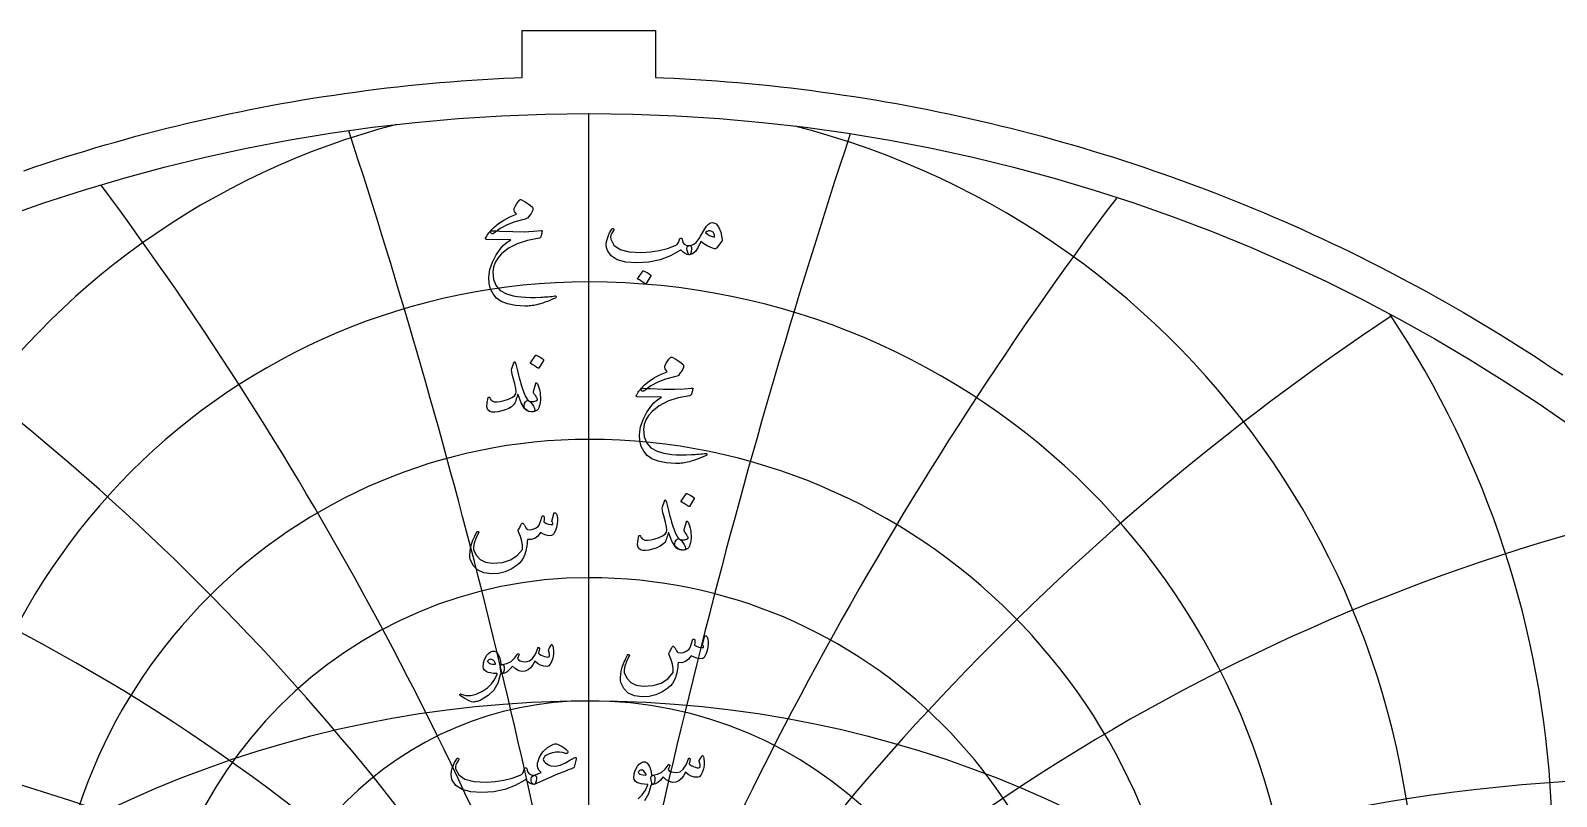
# Model space of a CAD drawing. Header units: millimetres. Extents: x -68 to 68, y -68 to 70.
# Drawn here: x -22 to 38.1, y 40.1 to 70.3 of the extents above; entities that cross this region are included whole.
import ezdxf

# ---------------------------------------------------------------- set-up
doc = ezdxf.new("R2010")
doc.units = ezdxf.units.MM
for name, color, linetype in [('CUT_OUTER', 1, 'Continuous'), ('ENGRAVE', 7, 'Continuous'), ('ENGRAVE_FINE', 8, 'Continuous'), ('TEXT', 5, 'Continuous')]:
    doc.layers.add(name, color=color, linetype=linetype)

msp = doc.modelspace()

# ---------------------------------------------------------------- linework, layer by layer
at = {"layer": 'CUT_OUTER'}
msp.add_lwpolyline([(-22.2756, 64.7505), (-21.8779, 64.8859), (-21.4794, 65.0189), (-21.08, 65.1495), (-20.6799, 65.2776), (-20.2789, 65.4033), (-19.8772, 65.5265), (-19.4748, 65.6472), (-19.0716, 65.7655), (-18.6677, 65.8813), (-18.2632, 65.9946), (-17.8579, 66.1054), (-17.4519, 66.2137), (-17.0453, 66.3196), (-16.6381, 66.4229), (-16.2302, 66.5237), (-15.8217, 66.6221), (-15.4126, 66.7179), (-15.003, 66.8112), (-14.5927, 66.902), (-14.182, 66.9903), (-13.7706, 67.076), (-13.3588, 67.1593), (-12.9465, 67.24), (-12.5337, 67.3181), (-12.1204, 67.3938), (-11.7066, 67.4669), (-11.2924, 67.5374), (-10.8778, 67.6055), (-10.4628, 67.6709), (-10.0474, 67.7339), (-9.6316, 67.7942), (-9.2154, 67.8521), (-8.7989, 67.9073), (-8.3821, 67.96), (-7.9649, 68.0102), (-7.5475, 68.0578), (-7.1297, 68.1028), (-6.7117, 68.1453), (-6.2935, 68.1852), (-5.875, 68.2225), (-5.4563, 68.2573), (-5.0373, 68.2895), (-4.6182, 68.3191), (-4.1989, 68.3461), (-3.7795, 68.3706), (-3.3599, 68.3925), (-2.9402, 68.4118), (-2.625, 68.4244), (-2.625, 70.275), (2.625, 70.275), (2.625, 68.4244), (2.9402, 68.4118), (3.3599, 68.3925), (3.7795, 68.3706), (4.1989, 68.3461), (4.6182, 68.3191), (5.0373, 68.2895), (5.4563, 68.2573), (5.875, 68.2225), (6.2935, 68.1852), (6.7117, 68.1453), (7.1297, 68.1028), (7.5475, 68.0578), (7.9649, 68.0102), (8.3821, 67.96), (8.7989, 67.9073), (9.2154, 67.8521), (9.6316, 67.7942), (10.0474, 67.7339), (10.4628, 67.6709), (10.8778, 67.6055), (11.2924, 67.5374), (11.7066, 67.4669), (12.1204, 67.3938), (12.5337, 67.3181), (12.9465, 67.24), (13.3588, 67.1593), (13.7706, 67.076), (14.182, 66.9903), (14.5927, 66.902), (15.003, 66.8112), (15.4126, 66.7179), (15.8217, 66.6221), (16.2302, 66.5237), (16.6381, 66.4229), (17.0453, 66.3196), (17.4519, 66.2137), (17.8579, 66.1054), (18.2632, 65.9946), (18.6677, 65.8813), (19.0716, 65.7655), (19.4748, 65.6472), (19.8772, 65.5265), (20.2789, 65.4033), (20.6799, 65.2776), (21.08, 65.1495), (21.4794, 65.0189), (21.8779, 64.8859), (22.2756, 64.7505), (22.6725, 64.6126), (23.0685, 64.4722), (23.4637, 64.3295), (23.858, 64.1843), (24.2513, 64.0367), (24.6438, 63.8867), (25.0354, 63.7343), (25.4259, 63.5795), (25.8156, 63.4222), (26.2042, 63.2627), (26.5919, 63.1007), (26.9786, 62.9363), (27.3643, 62.7696), (27.7489, 62.6005), (28.1325, 62.4291), (28.515, 62.2553), (28.8965, 62.0791), (29.2768, 61.9007), (29.6561, 61.7199), (30.0342, 61.5367), (30.4113, 61.3513), (30.7871, 61.1635), (31.1618, 60.9735), (31.5354, 60.7811), (31.9077, 60.5865), (32.2789, 60.3896), (32.6488, 60.1904), (33.0175, 59.9889), (33.385, 59.7852), (33.7512, 59.5792), (34.1161, 59.371), (34.4798, 59.1605), (34.8421, 58.9479), (35.2032, 58.733), (35.5629, 58.5159), (35.9213, 58.2965), (36.2783, 58.075), (36.634, 57.8513), (36.9882, 57.6255), (37.3411, 57.3974), (37.6926, 57.1672), (38.0427, 56.9349), (38.3913, 56.7004)], dxfattribs=at)
at = {"layer": 'ENGRAVE'}
msp.add_lwpolyline([(0, -67), (0, 67)], dxfattribs=at)
msp.add_lwpolyline([(0, -67), (0, 67)], dxfattribs=at)
for radius in [67, 43.8575]:
    msp.add_circle((0, 0), radius, dxfattribs=at)
for centre, radius, start, end in [((0, 37.2405), 30.2941, 104.505507, 270), ((0, 34.9165), 32.6181, 270, 75.563429), ((0, 34.8434), 25.5212, 90, 270), ((0, 32.4871), 27.8775, 270, 90), ((0, 40.2865), 35.6769, 146.343028, 270), ((0, 37.9817), 37.9817, 270, 33.770038), ((0, 32.9555), 21.204, 90, 270), ((0, 30.5529), 23.6066, 270, 90), ((0, 44.1868), 41.8883, 167.806282, 270), ((0, 41.8883), 44.1868, 270, 12.193718), ((0, 31.4794), 17.2293, 90, 270), ((0, 29.0154), 19.6932, 270, 90), ((0, 49.2528), 49.2528, 184.286953, 270), ((0, 30.3464), 13.5111, 90, 270), ((0, 27.8045), 16.053, 270, 90), ((0, 46.948), 51.5576, 270, 355.577514)]:
    msp.add_arc(centre, radius, start, end, dxfattribs=at)
at = {"layer": 'ENGRAVE_FINE'}
for centre, radius, start, end in [((-272.2669, -19.5266), 276.4671, 10, 18.091806), ((-272.2669, -19.5266), 276.4671, 10, 18.091806), ((287.2066, -25.3211), 291.6372, 161.709863, 170), ((287.2066, -25.3211), 291.6372, 161.709863, 170), ((-131.9009, -19.5266), 140.366, 20, 36.609636), ((-131.9009, -19.5266), 140.366, 20, 36.609636), ((139.1385, -25.3211), 148.0681, 143.049378, 160), ((139.1385, -25.3211), 148.0681, 143.049378, 160), ((-83.1523, -19.5266), 96.016, 30, 56.062411), ((-83.1523, -19.5266), 96.016, 30, 56.062411), ((87.715, -25.3211), 101.2845, 123.597602, 150), ((87.715, -25.3211), 101.2845, 123.597602, 150), ((-57.2137, -19.5266), 74.6872, 40, 77.154006), ((-57.2137, -19.5266), 74.6872, 40, 77.154006), ((60.3531, -25.3211), 78.7854, 102.828506, 140), ((60.3531, -25.3211), 78.7854, 102.828506, 140), ((-40.2835, -19.5266), 62.67, 50, 100.963041), ((-40.2835, -19.5266), 62.67, 50, 100.963041), ((42.4939, -25.3211), 66.1088, 80.064286, 130), ((42.4939, -25.3211), 66.1088, 80.064286, 130)]:
    msp.add_arc(centre, radius, start, end, dxfattribs=at)
at = {"layer": 'TEXT'}
for points in [[(-2.5708, 62.8303), (-2.9196, 62.7393), (-3.2275, 62.6218), (-3.4944, 62.4778), (-3.7205, 62.3074), (-3.7552, 62.2812), (-3.7873, 62.2665), (-3.817, 62.2632), (-3.8442, 62.2715), (-3.8759, 62.3091), (-3.8712, 62.3623), (-3.83, 62.4309), (-3.7524, 62.515), (-3.569, 62.6672), (-3.3582, 62.8044), (-3.1199, 62.9266), (-2.8542, 63.0339), (-2.9301, 63.1457), (-2.9443, 63.1736), (-2.951, 63.2016), (-2.9503, 63.2295), (-2.9421, 63.2575), (-2.8884, 63.364), (-2.8393, 63.4521), (-2.7946, 63.5217), (-2.7544, 63.5728), (-2.7287, 63.597), (-2.7035, 63.6098), (-2.6788, 63.611), (-2.6546, 63.6008), (-2.5142, 63.5214), (-2.3962, 63.4471), (-2.3006, 63.3777), (-2.2275, 63.3134), (-2.2133, 63.2927), (-2.2065, 63.2665), (-2.2073, 63.2348), (-2.2155, 63.1976), (-2.2412, 63.1395), (-2.2824, 63.0689), (-2.339, 62.9858), (-2.4111, 62.8902), (-2.4301, 62.876), (-2.463, 62.8613), (-2.5099, 62.8461), (-2.5708, 62.8303)], [(4.8861, 62.7066), (5.0111, 62.6622), (5.1147, 62.5369), (5.1968, 62.3309), (5.2574, 62.0439), (5.2596, 62.0232), (5.2584, 62.005), (5.2536, 61.9893), (5.2454, 61.9761), (5.0258, 61.7006), (5.0106, 61.6839), (4.9929, 61.6737), (4.9727, 61.6699), (4.95, 61.6727), (4.8008, 61.7236), (4.6606, 61.7884), (4.5293, 61.8673), (4.4071, 61.9601), (4.3085, 61.7313), (4.2005, 61.5679), (4.083, 61.4698), (3.956, 61.4372), (3.9418, 61.4424), (3.9271, 61.4581), (3.9118, 61.4843), (3.8961, 61.521), (3.8719, 61.6118), (3.8632, 61.6847), (3.8699, 61.7395), (3.8921, 61.7765), (3.9051, 61.7852), (3.9201, 61.7914), (3.937, 61.7952), (3.956, 61.7964), (4.0468, 61.8119), (4.1356, 61.8543), (4.2225, 61.9237), (4.3073, 62.02), (4.3445, 62.0759), (4.4001, 62.1677), (4.4742, 62.2954), (4.5668, 62.4591), (4.6391, 62.5674), (4.7165, 62.6447), (4.7988, 62.6911), (4.8861, 62.7066)], [(-3.5129, 62.3673), (-3.0007, 62.3493), (-2.5578, 62.3473), (-2.1843, 62.3613), (-1.8802, 62.3912), (-1.8708, 62.3924), (-1.8627, 62.3917), (-1.8559, 62.3894), (-1.8503, 62.3852), (-1.8461, 62.3796), (-1.8438, 62.3728), (-1.8432, 62.3647), (-1.8443, 62.3553), (-1.8521, 62.3189), (-1.8597, 62.2854), (-1.8671, 62.255), (-1.8742, 62.2276), (-1.8811, 62.2031), (-1.8877, 62.1817), (-1.894, 62.1632), (-1.9002, 62.1477), (-1.9131, 62.123), (-1.9281, 62.1048), (-1.9451, 62.0931), (-1.964, 62.0878), (-2.4251, 62.0043), (-2.8263, 61.8733), (-3.1676, 61.6949), (-3.449, 61.4691), (-3.5912, 61.3067), (-3.6945, 61.1348), (-3.7589, 60.9534), (-3.7844, 60.7625), (-3.7599, 60.4629), (-3.6626, 60.2186), (-3.4924, 60.0298), (-3.2494, 59.8963), (-3.1234, 59.8559), (-2.985, 59.8224), (-2.834, 59.796), (-2.6706, 59.7765), (-2.495, 59.7638), (-2.3073, 59.7576), (-2.1077, 59.7578), (-1.8962, 59.7645), (-1.8209, 59.7688), (-1.747, 59.7735), (-1.6742, 59.7788), (-1.6028, 59.7845), (-1.533, 59.7907), (-1.4655, 59.7975), (-1.4003, 59.8047), (-1.3373, 59.8124), (-1.3181, 59.8134), (-1.3044, 59.8084), (-1.2961, 59.7975), (-1.2934, 59.7805), (-1.2949, 59.7608), (-1.2994, 59.7456), (-1.3069, 59.7348), (-1.3173, 59.7286), (-1.4301, 59.681), (-1.5369, 59.6378), (-1.6377, 59.5991), (-1.7325, 59.5649), (-1.8211, 59.535), (-1.9032, 59.5091), (-1.9788, 59.4871), (-2.0479, 59.4691), (-2.1129, 59.4559), (-2.1761, 59.4442), (-2.2376, 59.434), (-2.2974, 59.4252), (-2.3556, 59.4185), (-2.4126, 59.4142), (-2.4684, 59.4125), (-2.5229, 59.4132), (-2.8952, 59.4422), (-3.2055, 59.5051), (-3.454, 59.6019), (-3.6406, 59.7326), (-3.7776, 59.896), (-3.8732, 60.0869), (-3.9273, 60.3052), (-3.94, 60.5509), (-3.9009, 60.8558), (-3.8073, 61.1517), (-3.6594, 61.4387), (-3.457, 61.7166), (-3.3779, 61.8007), (-3.2884, 61.8813), (-3.1883, 61.9584), (-3.0778, 62.032), (-4.0438, 62.0399), (-4.067, 62.0499), (-4.0768, 62.0679), (-4.073, 62.0938), (-4.0558, 62.1278), (-4.0234, 62.1772), (-3.9939, 62.2216), (-3.9675, 62.261), (-3.944, 62.2954), (-3.9236, 62.3246), (-3.9061, 62.3483), (-3.8916, 62.3665), (-3.8802, 62.3793), (-3.8542, 62.3815), (-3.7844, 62.3803), (-3.6706, 62.3755), (-3.5129, 62.3673)], [(0.9102, 62.4511), (0.9244, 62.4666), (0.9391, 62.4731), (0.9543, 62.4706), (0.97, 62.4591), (0.982, 62.4441), (0.986, 62.4272), (0.982, 62.4082), (0.97, 62.3872), (0.9092, 62.2929), (0.8702, 62.2056), (0.8533, 62.1253), (0.8583, 62.0519), (0.9833, 61.8109), (1.2265, 61.6427), (1.588, 61.5474), (2.0678, 61.525), (2.4239, 61.5512), (2.7654, 61.6058), (3.0925, 61.6889), (3.4051, 61.8004), (3.4603, 61.8331), (3.5059, 61.8833), (3.5421, 61.9509), (3.5688, 62.0359), (3.5778, 62.0601), (3.5927, 62.0769), (3.6137, 62.0861), (3.6406, 62.0878), (3.6599, 62.0796), (3.6736, 62.0629), (3.6818, 62.0377), (3.6846, 62.004), (3.7033, 61.9207), (3.7554, 61.8583), (3.841, 61.8169), (3.96, 61.7964), (4.0029, 61.787), (4.0319, 61.7625), (4.0468, 61.7231), (4.0478, 61.6687), (4.0334, 61.5674), (4.0139, 61.495), (3.9894, 61.4516), (3.96, 61.4372), (3.8724, 61.4486), (3.7893, 61.4831), (3.7108, 61.5404), (3.6367, 61.6208), (3.6304, 61.624), (3.6197, 61.6218), (3.6045, 61.614), (3.5848, 61.6008), (3.2125, 61.3912), (2.8063, 61.2416), (2.3662, 61.1517), (1.8922, 61.1218), (1.4541, 61.1517), (1.1138, 61.2416), (0.8712, 61.3912), (0.7265, 61.6008), (0.6936, 61.7178), (0.6826, 61.8373), (0.6936, 61.9594), (0.7265, 62.0839), (0.7709, 62.1996), (0.8164, 62.2994), (0.8628, 62.3832), (0.9102, 62.4511)], [(4.5987, 62.3154), (4.6736, 62.253), (4.7584, 62.2016), (4.8532, 62.1612), (4.958, 62.1318), (4.9522, 62.2103), (4.931, 62.2745), (4.8944, 62.3241), (4.8422, 62.3593), (4.7821, 62.3775), (4.7215, 62.3763), (4.6603, 62.3556), (4.5987, 62.3154)], [(2.1197, 60.7945), (2.1247, 60.7994), (2.1317, 60.8024), (2.1407, 60.8034), (2.1517, 60.8024), (2.2292, 60.771), (2.3023, 60.7326), (2.371, 60.6872), (2.4351, 60.6348), (2.4413, 60.6268), (2.4441, 60.6188), (2.4433, 60.6108), (2.4391, 60.6028), (2.2515, 60.2995), (2.2445, 60.2922), (2.2355, 60.2905), (2.2245, 60.2942), (2.2115, 60.3034), (2.2003, 60.3114), (2.1826, 60.3234), (2.1584, 60.3394), (2.1277, 60.3593), (2.09, 60.3833), (2.0449, 60.4112), (1.9922, 60.4432), (1.9321, 60.4791), (1.9241, 60.4851), (1.9201, 60.4911), (1.9201, 60.4971), (1.9241, 60.503)], [(-2.8802, 57.1242), (-2.8572, 57.0195), (-2.8323, 56.9131), (-2.8053, 56.8049), (-2.7764, 56.695), (-2.7455, 56.5829), (-2.7125, 56.468), (-2.6776, 56.3504), (-2.6407, 56.23), (-2.5661, 56.0134), (-2.498, 55.8507), (-2.4363, 55.742), (-2.3812, 55.6871), (-2.333, 55.6544), (-2.2844, 55.6082), (-2.2352, 55.5486), (-2.1856, 55.4755), (-2.1387, 55.3849), (-2.1257, 55.3168), (-2.1467, 55.2712), (-2.2016, 55.248), (-2.3789, 55.2659), (-2.5359, 55.3837), (-2.6724, 55.6012), (-2.7884, 55.9186), (-2.7909, 55.9238), (-2.7944, 55.9276), (-2.7988, 55.9298), (-2.8043, 55.9306), (-2.8083, 55.9298), (-2.8123, 55.9276), (-2.8163, 55.9238), (-2.8203, 55.9186), (-2.8315, 55.8672), (-2.8453, 55.8128), (-2.8615, 55.7554), (-2.8802, 55.6951), (-2.9006, 55.6379), (-2.9221, 55.5903), (-2.9446, 55.5521), (-2.968, 55.5234), (-3.0523, 55.4498), (-3.1576, 55.3847), (-3.2839, 55.328), (-3.4311, 55.2799), (-3.5808, 55.2442), (-3.7105, 55.229), (-3.8203, 55.2342), (-3.9101, 55.2599), (-3.9869, 55.3243), (-4.0219, 55.4376), (-4.0149, 55.5997), (-3.966, 55.8108), (-3.9612, 55.8178), (-3.955, 55.8228), (-3.9473, 55.8258), (-3.938, 55.8268), (-3.9271, 55.8255), (-3.9181, 55.8218), (-3.9111, 55.8156), (-3.9061, 55.8068), (-3.8871, 55.7627), (-3.8662, 55.726), (-3.8432, 55.6968), (-3.8183, 55.6751), (-3.7404, 55.6462), (-3.6347, 55.6392), (-3.5009, 55.6541), (-3.3393, 55.6911), (-3.1669, 55.7465), (-3.0329, 55.8088), (-2.9373, 55.8782), (-2.8802, 55.9545), (-2.8707, 56.0319), (-2.8862, 56.1641), (-2.9266, 56.3512), (-2.992, 56.5932), (-3.0234, 56.7207), (-3.0419, 56.8238), (-3.0473, 56.9024), (-3.0399, 56.9565), (-2.964, 57.1721), (-2.9558, 57.1948), (-2.947, 57.211), (-2.9378, 57.2207), (-2.9281, 57.224), (-2.9161, 57.2177), (-2.9041, 57.199), (-2.8922, 57.1678), (-2.8802, 57.1242)], [(-2.1097, 57.4675), (-2.1047, 57.4725), (-2.0978, 57.4755), (-2.0888, 57.4765), (-2.0778, 57.4755), (-2.0002, 57.444), (-1.9271, 57.4056), (-1.8585, 57.3602), (-1.7944, 57.3078), (-1.7881, 57.2998), (-1.7854, 57.2918), (-1.7861, 57.2838), (-1.7904, 57.2759), (-1.978, 56.9725), (-1.985, 56.9652), (-1.994, 56.9635), (-2.0049, 56.9672), (-2.0179, 56.9765), (-2.0292, 56.9844), (-2.0469, 56.9964), (-2.0711, 57.0124), (-2.1018, 57.0324), (-2.1394, 57.0563), (-2.1846, 57.0842), (-2.2372, 57.1162), (-2.2974, 57.1521), (-2.3053, 57.1581), (-2.3093, 57.1641), (-2.3093, 57.1701), (-2.3053, 57.1761)], [(3.3692, 56.6252), (3.0204, 56.5341), (2.7125, 56.4166), (2.4456, 56.2726), (2.2195, 56.1022), (2.1848, 56.076), (2.1527, 56.0613), (2.123, 56.0581), (2.0958, 56.0663), (2.0641, 56.104), (2.0688, 56.1571), (2.11, 56.2257), (2.1876, 56.3098), (2.371, 56.462), (2.5818, 56.5992), (2.8201, 56.7215), (3.0858, 56.8288), (3.0099, 56.9405), (2.9957, 56.9685), (2.989, 56.9964), (2.9897, 57.0244), (2.9979, 57.0523), (3.0516, 57.1588), (3.1007, 57.2469), (3.1454, 57.3165), (3.1856, 57.3677), (3.2113, 57.3919), (3.2365, 57.4046), (3.2612, 57.4058), (3.2854, 57.3956), (3.4258, 57.3163), (3.5438, 57.2419), (3.6394, 57.1726), (3.7125, 57.1082), (3.7267, 57.0875), (3.7335, 57.0613), (3.7327, 57.0296), (3.7245, 56.9924), (3.6988, 56.9343), (3.6576, 56.8637), (3.601, 56.7806), (3.5289, 56.6851), (3.5099, 56.6708), (3.477, 56.6561), (3.4301, 56.6409), (3.3692, 56.6252)], [(-2.0738, 55.8348), (-2.0973, 55.8739), (-2.1197, 55.9076), (-2.1412, 55.9358), (-2.1616, 55.9585), (-2.1764, 55.978), (-2.1846, 56.0004), (-2.1863, 56.0259), (-2.1816, 56.0543), (-2.0978, 56.3577), (-2.086, 56.3842), (-2.0708, 56.3916), (-2.0521, 56.3802), (-2.0299, 56.3497), (-1.9965, 56.2851), (-1.968, 56.207), (-1.9446, 56.1155), (-1.9261, 56.0104), (-1.9154, 55.9096), (-1.9111, 55.8108), (-1.9134, 55.714), (-1.9221, 55.6192), (-1.9363, 55.5366), (-1.9551, 55.4645), (-1.9783, 55.4029), (-2.0059, 55.3517), (-2.0401, 55.3138), (-2.0868, 55.2839), (-2.1459, 55.2619), (-2.2175, 55.248), (-2.2909, 55.2452), (-2.3592, 55.2569), (-2.4226, 55.2831), (-2.481, 55.3238), (-2.5261, 55.3755), (-2.5498, 55.4346), (-2.5521, 55.5012), (-2.5329, 55.5753), (-2.5022, 55.6359), (-2.466, 55.6741), (-2.4244, 55.6898), (-2.3772, 55.6831), (-2.2684, 55.6569), (-2.1736, 55.6541), (-2.0928, 55.6748), (-2.0259, 55.719), (-2.0244, 55.7307), (-2.0319, 55.7539), (-2.0484, 55.7886), (-2.0738, 55.8348)], [(2.4271, 56.1621), (2.9393, 56.1441), (3.3822, 56.1422), (3.7557, 56.1561), (4.0598, 56.1861), (4.0692, 56.1872), (4.0773, 56.1866), (4.0841, 56.1842), (4.0897, 56.1801), (4.0939, 56.1745), (4.0962, 56.1676), (4.0968, 56.1595), (4.0957, 56.1501), (4.0879, 56.1137), (4.0803, 56.0803), (4.0729, 56.0498), (4.0658, 56.0224), (4.0589, 55.9979), (4.0523, 55.9765), (4.046, 55.958), (4.0398, 55.9426), (4.0269, 55.9179), (4.0119, 55.8996), (3.9949, 55.8879), (3.976, 55.8827), (3.5149, 55.7991), (3.1137, 55.6681), (2.7724, 55.4897), (2.491, 55.2639), (2.3488, 55.1015), (2.2455, 54.9296), (2.1811, 54.7482), (2.1556, 54.5574), (2.1801, 54.2577), (2.2774, 54.0135), (2.4476, 53.8246), (2.6906, 53.6911), (2.8166, 53.6507), (2.955, 53.6173), (3.106, 53.5908), (3.2694, 53.5713), (3.445, 53.5586), (3.6327, 53.5524), (3.8323, 53.5526), (4.0438, 53.5594), (4.1191, 53.5636), (4.193, 53.5684), (4.2658, 53.5736), (4.3372, 53.5793), (4.407, 53.5856), (4.4745, 53.5923), (4.5397, 53.5995), (4.6027, 53.6073), (4.6219, 53.6083), (4.6356, 53.6033), (4.6439, 53.5923), (4.6466, 53.5753), (4.6451, 53.5556), (4.6406, 53.5404), (4.6331, 53.5297), (4.6227, 53.5234), (4.5099, 53.4758), (4.4031, 53.4326), (4.3023, 53.394), (4.2075, 53.3598), (4.1189, 53.3298), (4.0368, 53.3039), (3.9612, 53.2819), (3.8921, 53.264), (3.8271, 53.2507), (3.7639, 53.239), (3.7024, 53.2288), (3.6426, 53.2201), (3.5844, 53.2133), (3.5274, 53.2091), (3.4716, 53.2073), (3.4171, 53.2081), (3.0448, 53.237), (2.7345, 53.2999), (2.486, 53.3967), (2.2994, 53.5274), (2.1624, 53.6909), (2.0668, 53.8817), (2.0127, 54.1), (2, 54.3458), (2.0391, 54.6507), (2.1327, 54.9466), (2.2806, 55.2335), (2.483, 55.5114), (2.5621, 55.5955), (2.6516, 55.6761), (2.7517, 55.7532), (2.8622, 55.8268), (1.8962, 55.8348), (1.873, 55.8448), (1.8632, 55.8627), (1.867, 55.8887), (1.8842, 55.9226), (1.9166, 55.972), (1.9461, 56.0164), (1.9725, 56.0558), (1.996, 56.0903), (2.0164, 56.1194), (2.0339, 56.1431), (2.0484, 56.1614), (2.0598, 56.1741), (2.0858, 56.1763), (2.1556, 56.1751), (2.2694, 56.1703), (2.4271, 56.1621)], [(3.0598, 51.6734), (3.0828, 51.5687), (3.1077, 51.4623), (3.1347, 51.3541), (3.1636, 51.2442), (3.1945, 51.1321), (3.2275, 51.0172), (3.2624, 50.8995), (3.2993, 50.7792), (3.3739, 50.5626), (3.442, 50.3999), (3.5037, 50.2911), (3.5588, 50.2363), (3.607, 50.2036), (3.6556, 50.1574), (3.7048, 50.0978), (3.7544, 50.0247), (3.8013, 49.9341), (3.8143, 49.866), (3.7933, 49.8203), (3.7384, 49.7971), (3.5611, 49.8151), (3.4041, 49.9329), (3.2676, 50.1504), (3.1516, 50.4678), (3.1491, 50.473), (3.1456, 50.4768), (3.1412, 50.479), (3.1357, 50.4798), (3.1317, 50.479), (3.1277, 50.4768), (3.1237, 50.473), (3.1197, 50.4678), (3.1085, 50.4164), (3.0947, 50.362), (3.0785, 50.3046), (3.0598, 50.2442), (3.0394, 50.1871), (3.0179, 50.1395), (2.9954, 50.1013), (2.972, 50.0726), (2.8877, 49.999), (2.7824, 49.9339), (2.6561, 49.8772), (2.5089, 49.8291), (2.3592, 49.7934), (2.2295, 49.7782), (2.1197, 49.7834), (2.0299, 49.8091), (1.9531, 49.8735), (1.9181, 49.9868), (1.9251, 50.1489), (1.974, 50.36), (1.9788, 50.367), (1.985, 50.372), (1.9927, 50.375), (2.002, 50.376), (2.0129, 50.3747), (2.0219, 50.371), (2.0289, 50.3647), (2.0339, 50.356), (2.0529, 50.3119), (2.0738, 50.2752), (2.0968, 50.246), (2.1217, 50.2243), (2.1996, 50.1953), (2.3053, 50.1884), (2.4391, 50.2033), (2.6007, 50.2403), (2.7731, 50.2956), (2.9071, 50.358), (3.0027, 50.4274), (3.0598, 50.5037), (3.0693, 50.5811), (3.0538, 50.7133), (3.0134, 50.9004), (2.948, 51.1424), (2.9166, 51.2699), (2.8981, 51.373), (2.8927, 51.4516), (2.9001, 51.5057), (2.976, 51.7213), (2.9842, 51.744), (2.993, 51.7602), (3.0022, 51.7699), (3.0119, 51.7732), (3.0239, 51.7669), (3.0359, 51.7482), (3.0478, 51.717), (3.0598, 51.6734)], [(3.8303, 52.0167), (3.8353, 52.0217), (3.8422, 52.0246), (3.8512, 52.0256), (3.8622, 52.0246), (3.9398, 51.9932), (4.0129, 51.9548), (4.0815, 51.9094), (4.1456, 51.857), (4.1519, 51.849), (4.1546, 51.841), (4.1539, 51.833), (4.1496, 51.825), (3.962, 51.5217), (3.955, 51.5144), (3.946, 51.5127), (3.9351, 51.5164), (3.9221, 51.5257), (3.9108, 51.5336), (3.8931, 51.5456), (3.8689, 51.5616), (3.8382, 51.5815), (3.8006, 51.6055), (3.7554, 51.6334), (3.7028, 51.6654), (3.6426, 51.7013), (3.6347, 51.7073), (3.6307, 51.7133), (3.6307, 51.7193), (3.6347, 51.7253)], [(-1.3852, 51.2303), (-1.3782, 51.2477), (-1.3692, 51.2602), (-1.3583, 51.2677), (-1.3453, 51.2702), (-1.3286, 51.2682), (-1.3143, 51.2622), (-1.3026, 51.2522), (-1.2934, 51.2382), (-1.2707, 51.1883), (-1.2545, 51.1265), (-1.2447, 51.0526), (-1.2415, 50.9668), (-1.2502, 50.8266), (-1.2764, 50.6933), (-1.3201, 50.5671), (-1.3812, 50.4478), (-1.4022, 50.4191), (-1.4251, 50.3969), (-1.4501, 50.3812), (-1.477, 50.372), (-1.5746, 50.3657), (-1.6796, 50.383), (-1.7921, 50.4236), (-1.9121, 50.4878), (-2.0132, 50.3493), (-2.1327, 50.2572), (-2.2707, 50.2116), (-2.4271, 50.2123), (-2.4322, 50.1281), (-2.4396, 50.0471), (-2.4492, 49.9694), (-2.461, 49.8949), (-2.4751, 49.8232), (-2.4915, 49.7537), (-2.5101, 49.6865), (-2.5309, 49.6215), (-2.5793, 49.5042), (-2.6447, 49.396), (-2.727, 49.2967), (-2.8263, 49.2063), (-3.0586, 49.0517), (-3.3043, 48.9429), (-3.5636, 48.88), (-3.8362, 48.863), (-4.1434, 48.9047), (-4.3861, 49.0137), (-4.5645, 49.1901), (-4.6785, 49.4339), (-4.694, 49.5217), (-4.6965, 49.6255), (-4.686, 49.7453), (-4.6626, 49.881), (-4.6249, 50.0297), (-4.5718, 50.1844), (-4.5032, 50.345), (-4.4191, 50.5117), (-4.4123, 50.5222), (-4.4041, 50.5297), (-4.3944, 50.5342), (-4.3831, 50.5357), (-4.3719, 50.5347), (-4.3622, 50.5317), (-4.354, 50.5267), (-4.3472, 50.5197), (-4.3427, 50.5095), (-4.3412, 50.4987), (-4.3427, 50.4875), (-4.3472, 50.4758), (-4.454, 50.254), (-4.5229, 50.0716), (-4.5538, 49.9286), (-4.5468, 49.8251), (-4.446, 49.5968), (-4.2873, 49.4309), (-4.0708, 49.3273), (-3.7963, 49.2862), (-3.4126, 49.3106), (-3.0878, 49.4079), (-2.8218, 49.5781), (-2.6147, 49.8211), (-2.6155, 49.9813), (-2.6417, 50.1504), (-2.6933, 50.3286), (-2.7704, 50.5157), (-2.7801, 50.5347), (-2.7854, 50.5516), (-2.7861, 50.5666), (-2.7824, 50.5796), (-2.7609, 50.6241), (-2.7405, 50.6659), (-2.721, 50.7049), (-2.7025, 50.7412), (-2.6851, 50.7743), (-2.6686, 50.8036), (-2.6531, 50.8292), (-2.6387, 50.851), (-2.6304, 50.8602), (-2.6217, 50.864), (-2.6125, 50.8622), (-2.6027, 50.855), (-2.5978, 50.8495), (-2.5908, 50.841), (-2.5818, 50.8296), (-2.5708, 50.8151), (-2.5583, 50.7976), (-2.5449, 50.7772), (-2.5304, 50.7537), (-2.5149, 50.7273), (-2.4835, 50.6764), (-2.457, 50.6394), (-2.4356, 50.6165), (-2.4191, 50.6075), (-2.3153, 50.5988), (-2.2115, 50.6165), (-2.1077, 50.6607), (-2.004, 50.7313), (-1.9663, 50.7782), (-1.9291, 50.855), (-1.8924, 50.9618), (-1.8562, 51.0985), (-1.8528, 51.1115), (-1.8463, 51.1225), (-1.8368, 51.1314), (-1.8243, 51.1384), (-1.8126, 51.1429), (-1.8014, 51.1444), (-1.7906, 51.1429), (-1.7804, 51.1384), (-1.7652, 51.1135), (-1.7594, 51.0666), (-1.7632, 50.9977), (-1.7764, 50.9069), (-1.6958, 50.8575), (-1.6097, 50.8251), (-1.5182, 50.8096), (-1.4211, 50.8111), (-1.4224, 50.8403), (-1.4261, 50.864), (-1.4324, 50.8822), (-1.4411, 50.8949), (-1.4511, 50.9069), (-1.4571, 50.9189), (-1.4591, 50.9309), (-1.4571, 50.9428)], [(3.8662, 50.384), (3.8427, 50.4231), (3.8203, 50.4568), (3.7988, 50.485), (3.7784, 50.5077), (3.7636, 50.5272), (3.7554, 50.5496), (3.7537, 50.5751), (3.7584, 50.6035), (3.8422, 50.9069), (3.854, 50.9334), (3.8692, 50.9408), (3.8879, 50.9294), (3.9101, 50.8989), (3.9435, 50.8343), (3.972, 50.7562), (3.9954, 50.6646), (4.0139, 50.5596), (4.0246, 50.4588), (4.0289, 50.36), (4.0266, 50.2632), (4.0179, 50.1684), (4.0037, 50.0858), (3.9849, 50.0137), (3.9617, 49.9521), (3.9341, 49.9009), (3.8999, 49.863), (3.8532, 49.8331), (3.7941, 49.8111), (3.7225, 49.7971), (3.6491, 49.7944), (3.5808, 49.8061), (3.5174, 49.8323), (3.459, 49.873), (3.4139, 49.9246), (3.3902, 49.9838), (3.3879, 50.0504), (3.4071, 50.1245), (3.4378, 50.1851), (3.474, 50.2233), (3.5156, 50.239), (3.5628, 50.2323), (3.6716, 50.2061), (3.7664, 50.2033), (3.8472, 50.224), (3.9141, 50.2682), (3.9156, 50.2799), (3.9081, 50.3031), (3.8916, 50.3378), (3.8662, 50.384)], [(4.5548, 46.3791), (4.5618, 46.3965), (4.5708, 46.409), (4.5817, 46.4165), (4.5947, 46.419), (4.6114, 46.417), (4.6257, 46.411), (4.6374, 46.401), (4.6466, 46.387), (4.6693, 46.3371), (4.6855, 46.2753), (4.6953, 46.2014), (4.6985, 46.1156), (4.6898, 45.9754), (4.6636, 45.8421), (4.6199, 45.7159), (4.5588, 45.5966), (4.5378, 45.568), (4.5149, 45.5457), (4.4899, 45.53), (4.463, 45.5208), (4.3654, 45.5146), (4.2604, 45.5318), (4.1479, 45.5724), (4.0279, 45.6366), (3.9268, 45.4981), (3.8073, 45.406), (3.6693, 45.3604), (3.5129, 45.3611), (3.5078, 45.2769), (3.5004, 45.196), (3.4908, 45.1182), (3.479, 45.0438), (3.4649, 44.972), (3.4485, 44.9025), (3.4299, 44.8353), (3.4091, 44.7703), (3.3607, 44.653), (3.2953, 44.5448), (3.213, 44.4455), (3.1137, 44.3552), (2.8814, 44.2005), (2.6357, 44.0917), (2.3764, 44.0288), (2.1037, 44.0118), (1.7966, 44.0535), (1.5539, 44.1625), (1.3755, 44.3389), (1.2615, 44.5827), (1.246, 44.6705), (1.2435, 44.7743), (1.254, 44.8941), (1.2774, 45.0298), (1.3151, 45.1785), (1.3682, 45.3332), (1.4368, 45.4939), (1.5209, 45.6605), (1.5277, 45.671), (1.5359, 45.6785), (1.5456, 45.683), (1.5569, 45.6845), (1.5681, 45.6835), (1.5778, 45.6805), (1.586, 45.6755), (1.5928, 45.6685), (1.5973, 45.6583), (1.5988, 45.6475), (1.5973, 45.6363), (1.5928, 45.6246), (1.486, 45.4028), (1.4171, 45.2204), (1.3862, 45.0774), (1.3932, 44.9739), (1.494, 44.7456), (1.6527, 44.5797), (1.8692, 44.4762), (2.1437, 44.435), (2.5274, 44.4594), (2.8522, 44.5567), (3.1182, 44.7269), (3.3253, 44.9699), (3.3245, 45.1301), (3.2983, 45.2992), (3.2467, 45.4774), (3.1696, 45.6645), (3.1599, 45.6835), (3.1546, 45.7004), (3.1539, 45.7154), (3.1576, 45.7284), (3.1791, 45.7729), (3.1995, 45.8147), (3.219, 45.8537), (3.2375, 45.8901), (3.2549, 45.9231), (3.2714, 45.9524), (3.2869, 45.978), (3.3013, 45.9998), (3.3096, 46.0091), (3.3183, 46.0128), (3.3275, 46.0111), (3.3373, 46.0038), (3.3422, 45.9983), (3.3492, 45.9898), (3.3582, 45.9784), (3.3692, 45.9639), (3.3817, 45.9464), (3.3951, 45.926), (3.4096, 45.9025), (3.4251, 45.8761), (3.4565, 45.8252), (3.483, 45.7883), (3.5044, 45.7653), (3.5209, 45.7563), (3.6247, 45.7476), (3.7285, 45.7653), (3.8323, 45.8095), (3.936, 45.8801), (3.9737, 45.927), (4.0109, 46.0038), (4.0476, 46.1106), (4.0838, 46.2473), (4.0872, 46.2603), (4.0937, 46.2713), (4.1032, 46.2803), (4.1157, 46.2872), (4.1274, 46.2917), (4.1386, 46.2932), (4.1494, 46.2917), (4.1596, 46.2872), (4.1748, 46.2623), (4.1806, 46.2154), (4.1768, 46.1465), (4.1636, 46.0557), (4.2442, 46.0063), (4.3303, 45.9739), (4.4218, 45.9584), (4.5189, 45.9599), (4.5176, 45.9891), (4.5139, 46.0128), (4.5076, 46.031), (4.4989, 46.0437), (4.4889, 46.0557), (4.4829, 46.0677), (4.4809, 46.0797), (4.4829, 46.0916)], [(-3.4949, 44.8861), (-3.5885, 44.5575), (-3.7454, 44.2823), (-3.9657, 44.0605), (-4.2494, 43.8921), (-4.2891, 43.875), (-4.3283, 43.8597), (-4.3669, 43.8461), (-4.4051, 43.8342), (-4.4425, 43.8243), (-4.479, 43.8167), (-4.5144, 43.8114), (-4.5488, 43.8083), (-4.6346, 43.8205), (-4.7484, 43.8651), (-4.8901, 43.9422), (-5.0598, 44.0518), (-5.078, 44.0675), (-5.0887, 44.0827), (-5.092, 44.0974), (-5.0877, 44.1116), (-5.0782, 44.1226), (-5.0658, 44.1276), (-5.0503, 44.1266), (-5.0318, 44.1196), (-4.8554, 44.0625), (-4.6576, 44.0627), (-4.4383, 44.1204), (-4.1975, 44.2354), (-4.0009, 44.3689), (-3.8382, 44.5258), (-3.7095, 44.7062), (-3.6147, 44.91), (-3.6154, 44.9173), (-3.6177, 44.923), (-3.6214, 44.9272), (-3.6267, 44.93), (-3.7641, 44.938), (-3.8812, 44.9539), (-3.9777, 44.9779), (-4.0538, 45.0098), (-4.1127, 45.0592), (-4.1496, 45.1276), (-4.1646, 45.2149), (-4.1576, 45.3212), (-4.1554, 45.3353), (-4.1526, 45.3496), (-4.1494, 45.3642), (-4.1456, 45.3791), (-4.1414, 45.3944), (-4.1366, 45.4105), (-4.1314, 45.4274), (-4.1257, 45.445), (-4.0788, 45.559), (-4.0219, 45.6535), (-3.955, 45.7286), (-3.8782, 45.7843), (-3.7996, 45.8147), (-3.7275, 45.8142), (-3.6619, 45.7828), (-3.6027, 45.7204), (-3.5511, 45.6336), (-3.5119, 45.5328), (-3.4852, 45.418), (-3.471, 45.2893), (-3.4631, 45.2894), (-3.4555, 45.2898), (-3.4482, 45.2904), (-3.441, 45.2913), (-3.4339, 45.2921), (-3.4266, 45.2928), (-3.419, 45.2931), (-3.4111, 45.2933), (-3.3842, 45.2875), (-3.3632, 45.2703), (-3.3482, 45.2416), (-3.3393, 45.2014), (-3.3355, 45.1573), (-3.3363, 45.1126), (-3.3415, 45.0675), (-3.3512, 45.0218), (-3.364, 44.9816), (-3.3782, 44.9529), (-3.3939, 44.9357), (-3.4111, 44.93), (-3.487, 44.93), (-3.4875, 44.9228), (-3.489, 44.913), (-3.4914, 44.9008), (-3.4949, 44.8861)], [(-1.479, 46.0677), (-1.4703, 46.0737), (-1.4601, 46.0717), (-1.4483, 46.0617), (-1.4351, 46.0437), (-1.4209, 46.0133), (-1.4102, 45.9699), (-1.4029, 45.9135), (-1.3992, 45.8441), (-1.3979, 45.7653), (-1.4022, 45.6885), (-1.4119, 45.6136), (-1.4271, 45.5408), (-1.4715, 45.399), (-1.5209, 45.2972), (-1.5753, 45.2354), (-1.6347, 45.2134), (-1.7752, 45.2217), (-1.9052, 45.2583), (-2.0247, 45.3234), (-2.1337, 45.417), (-2.2085, 45.2696), (-2.2974, 45.1545), (-2.4002, 45.072), (-2.5169, 45.0218), (-2.6394, 45.0108), (-2.7634, 45.0418), (-2.8889, 45.1146), (-3.0159, 45.2294), (-3.1187, 45.0984), (-3.2195, 45.0048), (-3.3183, 44.9487), (-3.4151, 44.93), (-3.4346, 44.941), (-3.453, 44.9739), (-3.4705, 45.0288), (-3.487, 45.1056), (-3.4929, 45.1815), (-3.483, 45.2374), (-3.457, 45.2733), (-3.4151, 45.2893), (-3.231, 45.3309), (-3.0698, 45.412), (-2.9316, 45.5325), (-2.8163, 45.6925), (-2.8101, 45.7012), (-2.8033, 45.7074), (-2.7961, 45.7112), (-2.7884, 45.7124), (-2.7789, 45.7114), (-2.7704, 45.7084), (-2.7629, 45.7034), (-2.7564, 45.6964), (-2.7527, 45.675), (-2.7614, 45.6386), (-2.7826, 45.5872), (-2.8163, 45.5208), (-2.7721, 45.4697), (-2.7035, 45.432), (-2.6105, 45.4078), (-2.493, 45.397), (-2.3465, 45.4277), (-2.2185, 45.5278), (-2.109, 45.6972), (-2.0179, 45.936), (-2.0134, 45.9482), (-2.0079, 45.9569), (-2.0015, 45.9622), (-1.994, 45.9639), (-1.9827, 45.9629), (-1.973, 45.9599), (-1.9648, 45.9549), (-1.958, 45.9479), (-1.9531, 45.938), (-1.9501, 45.928), (-1.9491, 45.918), (-1.9501, 45.908), (-1.99, 45.7404), (-1.9433, 45.6989), (-1.8872, 45.6625), (-1.8216, 45.6311), (-1.7465, 45.6046), (-1.6734, 45.5874), (-1.6177, 45.5837), (-1.5796, 45.5934), (-1.5589, 45.6166), (-1.5521, 45.652), (-1.5559, 45.7024), (-1.5701, 45.7678), (-1.5948, 45.8481), (-1.5905, 45.8708), (-1.5698, 45.915), (-1.5327, 45.9806), (-1.479, 46.0677)], [(-3.6866, 45.3332), (-3.7285, 45.4063), (-3.7744, 45.4579), (-3.8243, 45.4881), (-3.8782, 45.4968), (-3.9104, 45.4884), (-3.939, 45.4749), (-3.9642, 45.4564), (-3.9859, 45.433), (-3.9929, 45.4205), (-3.9939, 45.407), (-3.9889, 45.3926), (-3.978, 45.3771), (-3.9368, 45.3409), (-3.8772, 45.3162), (-3.7991, 45.303), (-3.7025, 45.3012), (-3.6925, 45.3032), (-3.6866, 45.3092), (-3.6846, 45.3192), (-3.6866, 45.3332)], [(-0.507, 41.5639), (-0.5868, 41.2446), (-0.5958, 41.2291), (-0.6108, 41.2146), (-0.6317, 41.2012), (-0.6587, 41.1887), (-0.7184, 41.1676), (-0.7819, 41.1443), (-0.8492, 41.1187), (-0.9201, 41.0909), (-0.9949, 41.0611), (-1.0733, 41.0295), (-1.1555, 40.9962), (-1.2415, 40.9612), (-2.1596, 40.562), (-2.2016, 40.5712), (-2.2355, 40.5989), (-2.2614, 40.645), (-2.2794, 40.7097), (-2.2824, 40.7783), (-2.2634, 40.8364), (-2.2225, 40.8841), (-2.1596, 40.9212), (-2.1518, 40.9249), (-2.1362, 40.9317), (-2.1129, 40.9418), (-2.0818, 40.9552), (-2.0432, 40.9715), (-1.9975, 40.9906), (-1.9444, 41.0124), (-1.8842, 41.037), (-1.9618, 41.1166), (-2.0109, 41.2037), (-2.0316, 41.2982), (-2.0239, 41.4003), (-1.9471, 41.643), (-1.8163, 41.8484), (-1.6317, 42.0163), (-1.3932, 42.1468), (-1.341, 42.159), (-1.2804, 42.1557), (-1.2113, 42.137), (-1.1337, 42.1028), (-1.0531, 42.0562), (-0.979, 42.004), (-0.9114, 41.9464), (-0.8503, 41.8833), (-0.8331, 41.8601), (-0.8253, 41.8384), (-0.8271, 41.8182), (-0.8383, 41.7995), (-0.8553, 41.785), (-0.8742, 41.7775), (-0.8952, 41.777), (-0.9181, 41.7835), (-1.0377, 41.8212), (-1.1646, 41.8384), (-1.2991, 41.8351), (-1.4411, 41.8114), (-1.5696, 41.773), (-1.6716, 41.7216), (-1.7472, 41.6572), (-1.7964, 41.5799), (-1.8014, 41.5455), (-1.7884, 41.5061), (-1.7574, 41.4616), (-1.7085, 41.4122), (-1.6527, 41.3673), (-1.5968, 41.3324), (-1.5409, 41.3075), (-1.485, 41.2925), (-1.3176, 41.2882), (-1.1387, 41.3234), (-0.9483, 41.398), (-0.7465, 41.512), (-0.7248, 41.5258), (-0.7036, 41.539), (-0.6829, 41.5517), (-0.6627, 41.5639), (-0.6432, 41.5754), (-0.6247, 41.5859), (-0.6073, 41.5954), (-0.5908, 41.6039), (-0.5451, 41.6253), (-0.516, 41.6258), (-0.5032, 41.6054), (-0.507, 41.5639)], [(-5.2055, 41.5759), (-5.1913, 41.5914), (-5.1765, 41.5979), (-5.1613, 41.5954), (-5.1456, 41.5839), (-5.1336, 41.5689), (-5.1296, 41.552), (-5.1336, 41.533), (-5.1456, 41.512), (-5.2065, 41.4177), (-5.2454, 41.3304), (-5.2624, 41.2501), (-5.2574, 41.1767), (-5.1324, 40.9357), (-4.8891, 40.7675), (-4.5276, 40.6722), (-4.0478, 40.6498), (-3.6918, 40.676), (-3.3502, 40.7306), (-3.0231, 40.8137), (-2.7105, 40.9252), (-2.6554, 40.9579), (-2.6097, 41.0081), (-2.5736, 41.0757), (-2.5469, 41.1608), (-2.5379, 41.185), (-2.5229, 41.2017), (-2.5019, 41.2109), (-2.475, 41.2126), (-2.4558, 41.2044), (-2.4421, 41.1877), (-2.4338, 41.1625), (-2.4311, 41.1288), (-2.4124, 41.0455), (-2.3602, 40.9831), (-2.2747, 40.9417), (-2.1556, 40.9212), (-2.1127, 40.9118), (-2.0838, 40.8873), (-2.0688, 40.8479), (-2.0678, 40.7935), (-2.0823, 40.6922), (-2.1018, 40.6198), (-2.1262, 40.5764), (-2.1556, 40.562), (-2.2432, 40.5734), (-2.3263, 40.6079), (-2.4049, 40.6653), (-2.479, 40.7456), (-2.4852, 40.7488), (-2.496, 40.7466), (-2.5112, 40.7389), (-2.5309, 40.7256), (-2.9031, 40.5161), (-3.3093, 40.3664), (-3.7494, 40.2765), (-4.2235, 40.2466), (-4.6616, 40.2765), (-5.0019, 40.3664), (-5.2444, 40.5161), (-5.3891, 40.7256), (-5.422, 40.8426), (-5.433, 40.9622), (-5.422, 41.0842), (-5.3891, 41.2087), (-5.3447, 41.3244), (-5.2993, 41.4242), (-5.2529, 41.5081), (-5.2055, 41.5759)], [(4.461, 41.6997), (4.4697, 41.7057), (4.4799, 41.7037), (4.4917, 41.6937), (4.5049, 41.6757), (4.5191, 41.6453), (4.5298, 41.6019), (4.5371, 41.5455), (4.5408, 41.4761), (4.5421, 41.3973), (4.5378, 41.3204), (4.5281, 41.2456), (4.5129, 41.1727), (4.4685, 41.031), (4.4191, 40.9292), (4.3647, 40.8673), (4.3053, 40.8454), (4.1648, 40.8536), (4.0348, 40.8903), (3.9153, 40.9554), (3.8063, 41.049), (3.7315, 40.9015), (3.6426, 40.7865), (3.5398, 40.7039), (3.4231, 40.6538), (3.3006, 40.6428), (3.1766, 40.6737), (3.0511, 40.7466), (2.9241, 40.8614), (2.8213, 40.7304), (2.7205, 40.6368), (2.6217, 40.5807), (2.5249, 40.562), (2.5054, 40.5729), (2.487, 40.6059), (2.4695, 40.6608), (2.453, 40.7376), (2.4471, 40.8135), (2.457, 40.8693), (2.483, 40.9053), (2.5249, 40.9212), (2.709, 40.9629), (2.8702, 41.044), (3.0084, 41.1645), (3.1237, 41.3244), (3.1299, 41.3332), (3.1367, 41.3394), (3.1439, 41.3431), (3.1516, 41.3444), (3.1611, 41.3434), (3.1696, 41.3404), (3.1771, 41.3354), (3.1836, 41.3284), (3.1873, 41.307), (3.1786, 41.2705), (3.1574, 41.2191), (3.1237, 41.1528), (3.1679, 41.1016), (3.2365, 41.0639), (3.3295, 41.0397), (3.447, 41.029), (3.5935, 41.0597), (3.7215, 41.1598), (3.831, 41.3292), (3.9221, 41.5679), (3.9266, 41.5802), (3.9321, 41.5889), (3.9385, 41.5941), (3.946, 41.5959), (3.9573, 41.5949), (3.967, 41.5919), (3.9752, 41.5869), (3.982, 41.5799), (3.9869, 41.5699), (3.9899, 41.5599), (3.9909, 41.55), (3.9899, 41.54), (3.95, 41.3723), (3.9967, 41.3309), (4.0528, 41.2945), (4.1184, 41.263), (4.1935, 41.2366), (4.2666, 41.2194), (4.3223, 41.2156), (4.3604, 41.2254), (4.3811, 41.2486), (4.3879, 41.284), (4.3841, 41.3344), (4.3699, 41.3998), (4.3452, 41.4801), (4.3495, 41.5028), (4.3702, 41.547), (4.4073, 41.6126), (4.461, 41.6997)], [(2.2534, 40.9651), (2.2115, 41.0382), (2.1656, 41.0899), (2.1157, 41.1201), (2.0618, 41.1288), (2.0296, 41.1203), (2.001, 41.1069), (1.9758, 41.0884), (1.9541, 41.0649), (1.9471, 41.0525), (1.9461, 41.039), (1.9511, 41.0245), (1.962, 41.0091), (2.0032, 40.9729), (2.0628, 40.9482), (2.1409, 40.935), (2.2375, 40.9332), (2.2475, 40.9352), (2.2534, 40.9412), (2.2554, 40.9512), (2.2534, 40.9651)]]:
    msp.add_lwpolyline(points, close=True, dxfattribs=at)
msp.add_lwpolyline([(1.9391, 40.0008), (2.1018, 40.1578), (2.2305, 40.3382), (2.3253, 40.542), (2.3246, 40.5492), (2.3223, 40.555), (2.3186, 40.5592), (2.3133, 40.562), (2.1759, 40.5699), (2.0588, 40.5859), (1.9623, 40.6099), (1.8862, 40.6418), (1.8273, 40.6912), (1.7904, 40.7596), (1.7754, 40.8469), (1.7824, 40.9532), (1.7846, 40.9673), (1.7874, 40.9816), (1.7906, 40.9962), (1.7944, 41.0111), (1.7986, 41.0264), (1.8034, 41.0425), (1.8086, 41.0593), (1.8143, 41.0769), (1.8612, 41.1909), (1.9181, 41.2855), (1.985, 41.3606), (2.0618, 41.4162), (2.1404, 41.4467), (2.2125, 41.4462), (2.2781, 41.4147), (2.3373, 41.3524), (2.3889, 41.2655), (2.4281, 41.1647), (2.4548, 41.05), (2.469, 40.9212), (2.4769, 40.9214), (2.4845, 40.9217), (2.4918, 40.9224), (2.499, 40.9232), (2.5061, 40.9241), (2.5134, 40.9247), (2.521, 40.9251), (2.5289, 40.9252), (2.5558, 40.9195), (2.5768, 40.9023), (2.5918, 40.8736), (2.6007, 40.8334), (2.6045, 40.7893), (2.6037, 40.7446), (2.5985, 40.6994), (2.5888, 40.6538), (2.576, 40.6136), (2.5618, 40.5849), (2.5461, 40.5677), (2.5289, 40.562), (2.453, 40.562), (2.4525, 40.5547), (2.451, 40.545), (2.4486, 40.5328), (2.4451, 40.5181), (2.4451, 40.5181), (2.3515, 40.1895), (2.1946, 39.9143)], dxfattribs=at)

doc.saveas('drawing.dxf')
